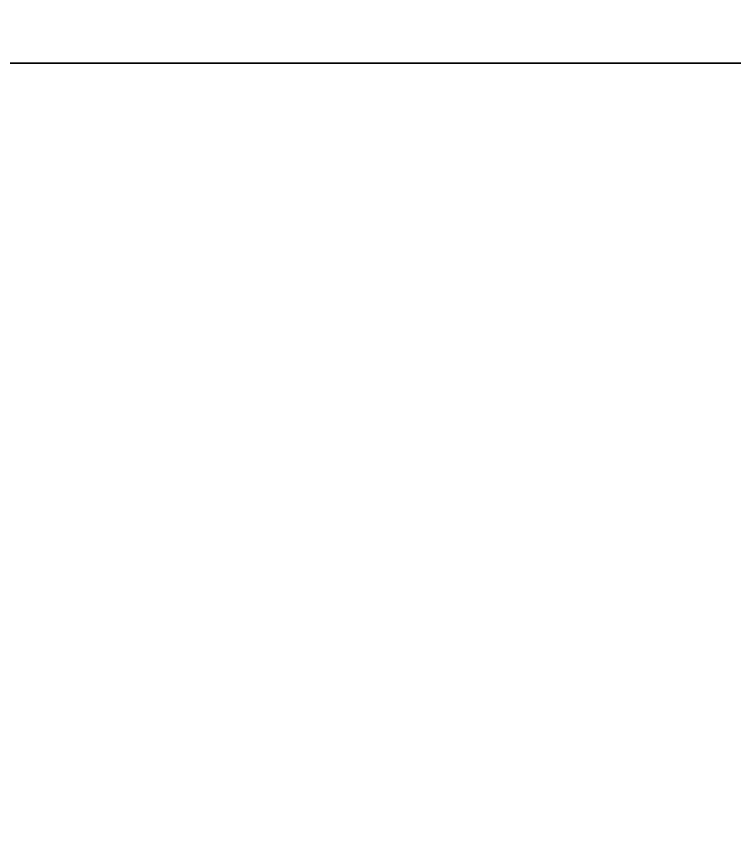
# Model space of a CAD drawing. Extents: x 0 to 2825, y -3457 to 0.
# Drawn here: x 2571.9 to 2605.28, y -2387 to -2348.84 of the extents above; entities that cross this region are included whole.
import ezdxf

# ---------------------------------------------------------------- set-up
doc = ezdxf.new("R2010")
doc.units = 0
for name, color, linetype in [('LAYER0', 7, 'CONTINUOUS'), ('LAYER1', 7, 'CONTINUOUS'), ('LAYER326', 7, 'CONTINUOUS'), ('LAYER332', 7, 'CONTINUOUS'), ('LAYER334', 7, 'CONTINUOUS'), ('LAYER348', 7, 'CONTINUOUS'), ('LAYER36', 253, 'CONTINUOUS'), ('LAYER362', 7, 'CONTINUOUS')]:
    doc.layers.add(name, color=color, linetype=linetype)

msp = doc.modelspace()

# ---------------------------------------------------------------- linework, layer by layer
at = {"layer": 'LAYER0', "invisible_edges": 1}
for points in [[(2825, 0), (0, -3457), (0, 0), (2825, 0)], [(2825, -3457, 5), (0, 0, 5), (0, -3457, 5), (2825, -3457, 5)], [(0, 0, 5), (2825, -3457, 5), (2825, 0, 5), (0, 0, 5)], [(0, -3457), (2825, 0), (2825, -3457), (0, -3457)]]:
    msp.add_3dface(points, dxfattribs=at)
at = {"layer": 'LAYER326', "invisible_edges": 1}
for points in [[(2627, -2132, 85), (2213, -2432, 85), (2213, -2132, 85), (2627, -2132, 85)], [(2213, -2432, 85), (2627, -2132, 85), (2627, -2432, 85), (2213, -2432, 85)], [(2627, -2432, 103), (2213, -2132, 103), (2213, -2432, 103), (2627, -2432, 103)], [(2213, -2132, 103), (2627, -2432, 103), (2627, -2132, 103), (2213, -2132, 103)]]:
    msp.add_3dface(points, dxfattribs=at)
at = {"layer": 'LAYER332', "invisible_edges": 1}
for points in [[(2627, -2351, 816.5), (2213, -2431, 816.5), (2213, -2351, 816.5), (2627, -2351, 816.5)], [(2213, -2431, 816.5), (2627, -2351, 816.5), (2627, -2431, 816.5), (2213, -2431, 816.5)], [(2213, -2351, 834.5), (2627, -2351, 816.5), (2213, -2351, 816.5), (2213, -2351, 834.5)], [(2627, -2351, 816.5), (2213, -2351, 834.5), (2627, -2351, 834.5), (2627, -2351, 816.5)], [(2627, -2431, 834.5), (2213, -2351, 834.5), (2213, -2431, 834.5), (2627, -2431, 834.5)], [(2213, -2351, 834.5), (2627, -2431, 834.5), (2627, -2351, 834.5), (2213, -2351, 834.5)]]:
    msp.add_3dface(points, dxfattribs=at)
at = {"layer": 'LAYER334', "invisible_edges": 1}
for points in [[(2213, -2156.6, 268), (2627, -2412, 268), (2627, -2156.6, 268), (2213, -2156.6, 268)], [(2627, -2412, 268), (2213, -2156.6, 268), (2213, -2412, 268), (2627, -2412, 268)], [(2213, -2412, 250), (2627, -2156.6, 250), (2627, -2412, 250), (2213, -2412, 250)], [(2627, -2156.6, 250), (2213, -2412, 250), (2213, -2156.6, 250), (2627, -2156.6, 250)]]:
    msp.add_3dface(points, dxfattribs=at)
at = {"layer": 'LAYER348', "invisible_edges": 1}
for points in [[(2213, -2156.6, 451), (2627, -2412, 451), (2627, -2156.6, 451), (2213, -2156.6, 451)], [(2627, -2412, 451), (2213, -2156.6, 451), (2213, -2412, 451), (2627, -2412, 451)], [(2213, -2412, 433), (2627, -2156.6, 433), (2627, -2412, 433), (2213, -2412, 433)], [(2627, -2156.6, 433), (2213, -2412, 433), (2213, -2156.6, 433), (2627, -2156.6, 433)]]:
    msp.add_3dface(points, dxfattribs=at)
at = {"layer": 'LAYER36', "invisible_edges": 1}
for points in [[(2675, -2452, 835), (2175, -150, 835), (2675, -150, 835), (2675, -2452, 835)], [(2175, -150, 835), (2675, -2452, 835), (2175, -2452, 835), (2175, -150, 835)], [(2175, -2452, 853), (2675, -150, 853), (2175, -150, 853), (2175, -2452, 853)], [(2675, -150, 853), (2175, -2452, 853), (2675, -2452, 853), (2675, -150, 853)]]:
    msp.add_3dface(points, dxfattribs=at)
at = {"layer": 'LAYER362', "invisible_edges": 1}
for points in [[(2213, -2156.6, 634), (2627, -2412, 634), (2627, -2156.6, 634), (2213, -2156.6, 634)], [(2627, -2412, 634), (2213, -2156.6, 634), (2213, -2412, 634), (2627, -2412, 634)], [(2213, -2412, 616), (2627, -2156.6, 616), (2627, -2412, 616), (2213, -2412, 616)], [(2627, -2156.6, 616), (2213, -2412, 616), (2213, -2156.6, 616), (2627, -2156.6, 616)]]:
    msp.add_3dface(points, dxfattribs=at)

# ---------------------------------------------------------------- meshes
at = {"layer": 'LAYER1'}
mesh = msp.add_polymesh((5, 2), dxfattribs=at)
for k, corner in enumerate([(2675, -150, 2599), (150, -150, 2599), (2675, -3307, 2599), (2675, -150, 2599), (150, -3307, 2599), (2675, -3307, 2599), (150, -150, 2599), (150, -3307, 2599), (0, 0, 2599), (0, -3457, 2599)]):
    mesh.set_mesh_vertex(divmod(k, 2), corner)

doc.saveas('drawing.dxf')
